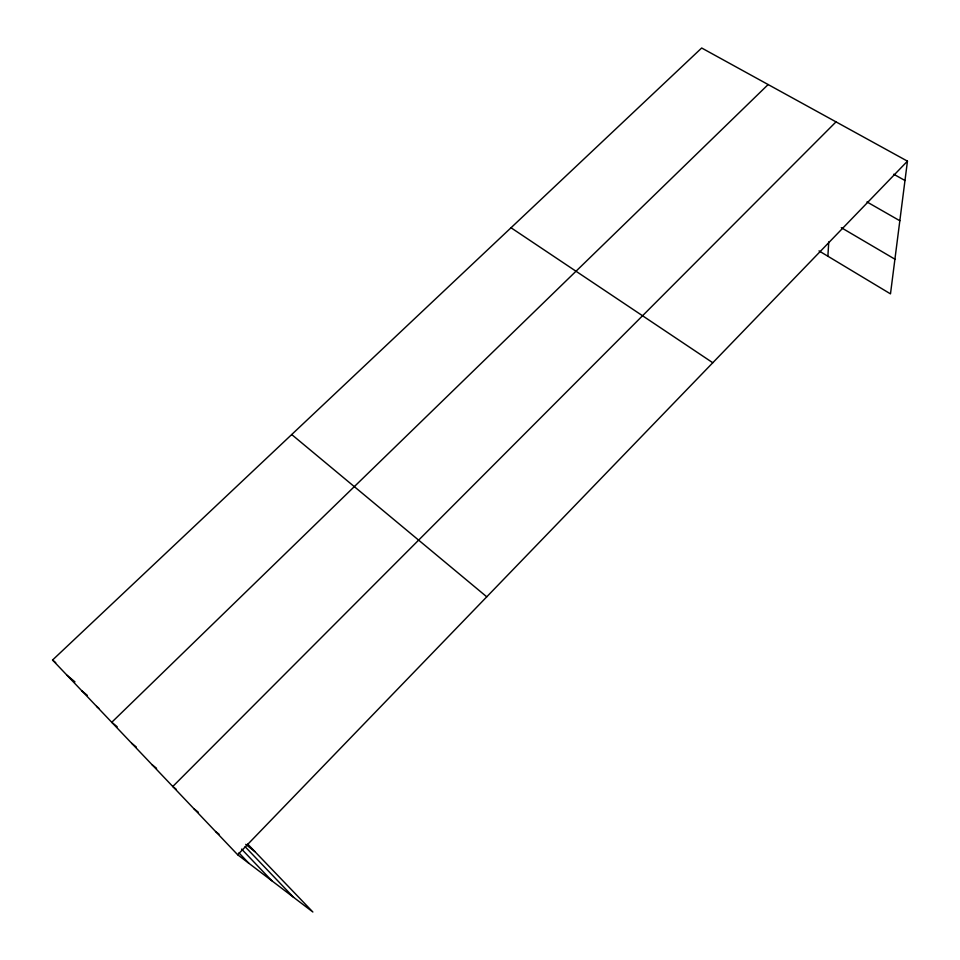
<?xml version="1.0" encoding="UTF-8"?>
<svg xmlns="http://www.w3.org/2000/svg" width="960" height="960" viewBox="0 0 960 960"><rect width="100%" height="100%" fill="white"/><g stroke="black" fill="none" stroke-linecap="round" stroke-linejoin="round"><path stroke-width="1.44" d="M827.88 256.236L828.756 241.836M247.716 844.116L312.864 912L237.672 854.76L52.548 660.036L701.676 48L907.452 161.16L890.484 293.868L819.024 250.908M237.672 854.76L907.452 161.16M836.016 121.872L172.776 786.504L176.1 789.132M768.144 84.552L111.744 722.304L117.18 726.744M893.712 174.228L904.98 180.504M866.976 201.936L899.832 220.752M841.284 227.664L894.924 259.2M511.02 227.76L712.788 362.748M215.592 831.528L219.048 834.204M193.956 808.788L198.276 812.16M245.748 844.356L254.952 851.664M152.016 764.664L156.564 768.312M131.676 743.28L136.32 747.036M96.6 706.38L98.808 708.204M81.696 690.708L87.3 695.34M291.708 434.544L486.756 596.808M67.008 675.252L74.964 681.876M52.548 660.036L55.728 662.712M245.112 846.708L293.568 897.312M241.62 849.108L271.896 880.812M238.98 852.9L248.868 863.28"/></g></svg>
